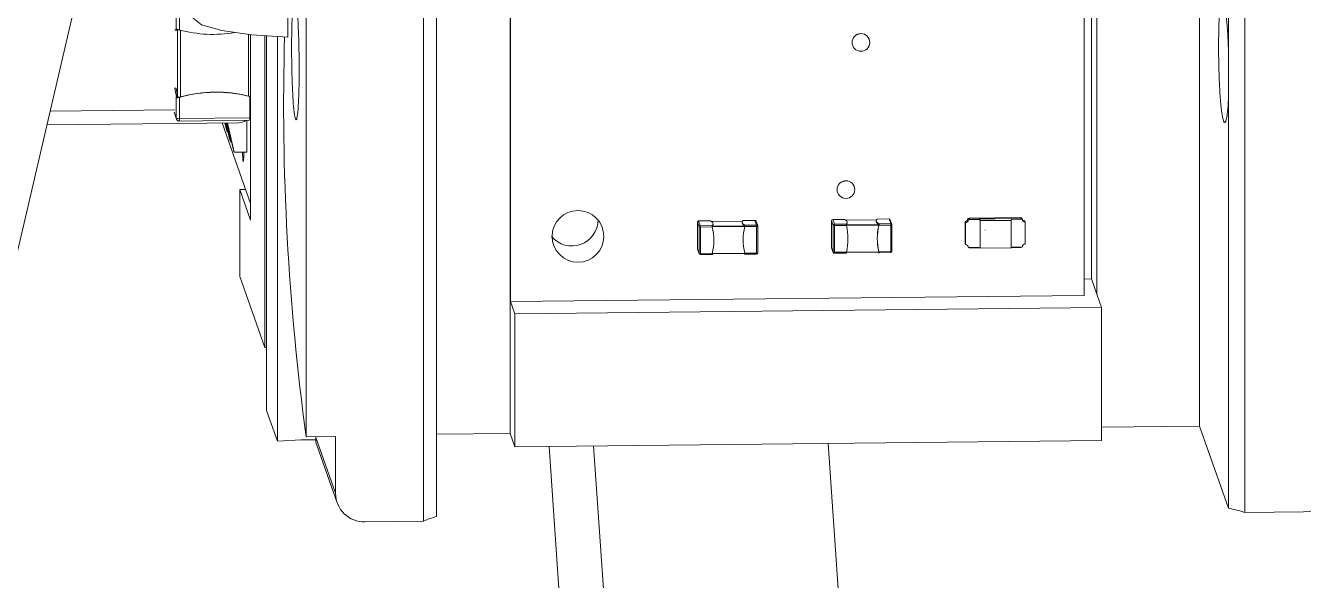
# Model space of a CAD drawing. Header units: millimetres. Extents: x 0 to 1189, y 0 to 841.
# Drawn here: x 467.074 to 471.422, y 439.106 to 440.995 of the extents above; entities that cross this region are included whole.
import ezdxf

# ---------------------------------------------------------------- set-up
doc = ezdxf.new("R2010")
doc.units = ezdxf.units.MM
doc.layers.get('0').update_dxf_attribs({"lineweight": 18})

msp = doc.modelspace()

# ---------------------------------------------------------------- linework, layer by layer
at = {"color": 7, "linetype": 'Continuous', "lineweight": 15}
for p, q in [((468.0284, 444.4241), (468.0284, 439.5945)), ((468.4277, 444.4283), (468.4277, 439.3073)), ((471.2224, 444.458), (471.2224, 439.337)), ((467.9561, 444.1264), (466.855, 439.4089)), ((470.6764, 440.0765), (470.6764, 442.7459)), ((470.701, 442.7452), (470.701, 440.1324)), ((470.7193, 442.7446), (470.7193, 440.0804)), ((468.7231, 440.0592), (468.7231, 442.7121)), ((468.7243, 442.7123), (468.7243, 440.0558)), ((471.0687, 439.6311), (471.0687, 442.7165)), ((471.167, 439.3522), (471.167, 442.7005)), ((468.472, 442.6719), (468.472, 439.3235)), ((467.9665, 441.3497), (467.9665, 440.9558)), ((467.5866, 441.0541), (467.5866, 440.9816)), ((467.5972, 440.98), (467.5972, 441.0525)), ((467.5841, 440.9795), (467.588, 440.9795)), ((467.5904, 440.9812), (467.5904, 440.7542)), ((467.839, 440.3328), (467.839, 440.9642)), ((467.8879, 439.8987), (467.8879, 440.96)), ((467.894, 440.9595), (467.894, 439.6844)), ((467.9309, 440.9573), (467.9309, 439.5797)), ((471.1669, 440.745), (471.1669, 440.9143)), ((467.5866, 440.7523), (467.5866, 440.6799)), ((467.5972, 440.6782), (467.5972, 440.7507)), ((467.8368, 440.7533), (467.839, 440.7527)), ((467.8368, 440.7533), (467.8368, 440.6808)), ((467.1572, 440.704), (467.5812, 440.7085)), ((467.58, 440.6969), (467.5872, 440.6766)), ((467.8368, 440.6808), (467.5972, 440.6782)), ((467.1464, 440.6575), (467.7991, 440.6645)), ((467.5967, 440.67), (467.8363, 440.6725)), ((467.7424, 440.6639), (467.839, 440.3896)), ((467.757, 440.6398), (467.7514, 440.664)), ((467.7594, 440.6329), (467.7522, 440.664)), ((467.7692, 440.6052), (467.7556, 440.664)), ((467.7716, 440.5982), (467.7564, 440.664)), ((467.757, 440.6398), (467.7594, 440.6329)), ((467.7814, 440.5705), (467.7598, 440.6641)), ((467.7839, 440.5636), (467.7606, 440.6641)), ((467.8266, 440.6724), (467.8266, 440.564)), ((467.8362, 440.6725), (467.839, 440.673)), ((467.7628, 440.6329), (467.7594, 440.6329)), ((467.7692, 440.6052), (467.7716, 440.5982)), ((467.775, 440.5983), (467.7716, 440.5982)), ((467.7814, 440.5705), (467.7839, 440.5636)), ((467.8266, 440.564), (467.7839, 440.5636)), ((467.8223, 440.437), (467.8024, 440.4368)), ((467.8024, 440.1413), (467.8024, 440.4368)), ((467.8024, 440.4368), (467.839, 440.3328)), ((469.515, 440.3313), (469.5556, 440.3318)), ((469.515, 440.3313), (469.5151, 440.3313)), ((469.5555, 440.3318), (469.5151, 440.3314)), ((469.5556, 440.3318), (469.5612, 440.3158)), ((469.8163, 440.3306), (469.8163, 440.24)), ((469.8163, 440.3306), (469.8219, 440.3146)), ((469.8163, 440.3306), (469.8163, 440.24)), ((469.8163, 440.3306), (469.8163, 440.3306)), ((469.8606, 440.3351), (469.8202, 440.3346)), ((469.8608, 440.335), (469.8203, 440.3346)), ((469.8203, 440.3346), (469.8259, 440.3186)), ((469.9697, 440.3342), (469.8638, 440.3331)), ((469.9714, 440.3362), (470.0119, 440.3366)), ((469.9714, 440.3362), (469.9715, 440.3362)), ((470.0119, 440.3367), (469.9715, 440.3362)), ((470.0119, 440.3366), (470.0175, 440.3207)), ((470.0213, 440.3181), (470.0157, 440.334)), ((470.2804, 440.3382), (470.2818, 440.334)), ((470.2844, 440.3382), (470.2804, 440.3382)), ((470.2818, 440.334), (470.319, 440.3344)), ((470.2843, 440.3379), (470.2845, 440.3399)), ((470.2845, 440.3399), (470.4602, 440.3417)), ((470.2857, 440.3364), (470.2845, 440.3399)), ((470.2855, 440.3344), (470.2857, 440.3364)), ((470.2857, 440.3364), (470.4614, 440.3383)), ((470.4284, 440.3379), (470.3186, 440.3367)), ((470.3186, 440.3367), (470.3186, 440.3348)), ((470.3223, 440.3309), (470.3186, 440.3367)), ((470.3223, 440.3309), (470.4272, 440.332)), ((470.3223, 440.2372), (470.3223, 440.3309)), ((470.4284, 440.3379), (470.4272, 440.332)), ((470.4272, 440.332), (470.4272, 440.2383)), ((470.4283, 440.3356), (470.4655, 440.336)), ((470.4284, 440.3359), (470.4284, 440.3379)), ((470.4615, 440.3363), (470.4284, 440.3359)), ((470.4614, 440.3383), (470.4602, 440.3417)), ((470.464, 440.3401), (470.4607, 440.3401)), ((470.4655, 440.336), (470.464, 440.3401)), ((469.3599, 440.3258), (469.3599, 440.2352)), ((469.3599, 440.3258), (469.3599, 440.3257)), ((469.3599, 440.3257), (469.3656, 440.3098)), ((469.3599, 440.3257), (469.3599, 440.2351)), ((469.4043, 440.3302), (469.3639, 440.3298)), ((469.4045, 440.3302), (469.3639, 440.3297)), ((469.3639, 440.3297), (469.3695, 440.3138)), ((469.3656, 440.3098), (469.3656, 440.2192)), ((469.4101, 440.3142), (469.3695, 440.3138)), ((469.3698, 440.3091), (469.4104, 440.3096)), ((469.3698, 440.3091), (469.3698, 440.2185)), ((469.5134, 440.3294), (469.4075, 440.3282)), ((469.5206, 440.3134), (469.4101, 440.3122)), ((469.5208, 440.3111), (469.4102, 440.3099)), ((469.413, 440.3181), (469.413, 440.3201)), ((469.5121, 440.3254), (469.5121, 440.3235)), ((469.5612, 440.3158), (469.5206, 440.3154)), ((469.5209, 440.3108), (469.5614, 440.3112)), ((469.5212, 440.3131), (469.5211, 440.3126)), ((469.565, 440.3132), (469.5593, 440.3292)), ((469.5614, 440.3112), (469.5614, 440.2206)), ((469.5652, 440.2213), (469.5652, 440.3119)), ((469.5652, 440.3119), (469.5652, 440.3119)), ((469.8219, 440.3146), (469.8219, 440.224)), ((469.8665, 440.3191), (469.8259, 440.3186)), ((469.8261, 440.314), (469.8667, 440.3144)), ((469.8261, 440.314), (469.8261, 440.2234)), ((469.977, 440.3183), (469.8665, 440.3171)), ((469.9771, 440.316), (469.8666, 440.3148)), ((469.8694, 440.323), (469.8694, 440.325)), ((469.9684, 440.3303), (469.9684, 440.3283)), ((470.0175, 440.3207), (469.977, 440.3202)), ((469.9772, 440.3156), (470.0178, 440.316)), ((469.9776, 440.3179), (469.9774, 440.3174)), ((470.0178, 440.316), (470.0178, 440.2254)), ((470.0215, 440.3167), (470.0215, 440.3168)), ((470.0215, 440.2261), (470.0215, 440.3167)), ((470.2719, 440.3241), (470.2704, 440.3282)), ((470.2704, 440.3282), (470.2704, 440.2534)), ((470.2719, 440.2492), (470.2719, 440.3241)), ((470.3395, 440.2999), (470.3392, 440.2985)), ((470.3396, 440.2999), (470.3397, 440.2996)), ((470.474, 440.3304), (470.4755, 440.3262)), ((470.4755, 440.3262), (470.4755, 440.2514)), ((470.2704, 440.2534), (470.2719, 440.2492)), ((470.2804, 440.2437), (470.2803, 440.2447)), ((470.2818, 440.2395), (470.2804, 440.2437)), ((469.3599, 440.2351), (469.3599, 440.2352)), ((469.3656, 440.2192), (469.3599, 440.2351)), ((469.3602, 440.2339), (469.3658, 440.2179)), ((469.3696, 440.2152), (469.41, 440.2157)), ((469.4104, 440.219), (469.3698, 440.2185)), ((469.41, 440.2177), (469.5207, 440.2188)), ((469.4101, 440.2157), (469.4117, 440.2177)), ((469.5177, 440.2188), (469.5206, 440.2169)), ((469.5208, 440.2168), (469.5612, 440.2173)), ((469.5614, 440.2206), (469.5209, 440.2201)), ((469.5211, 440.2192), (469.5212, 440.2185)), ((469.8219, 440.224), (469.8163, 440.24)), ((469.8163, 440.24), (469.8163, 440.24)), ((469.8165, 440.2387), (469.8221, 440.2228)), ((469.8259, 440.2201), (469.8663, 440.2205)), ((469.8667, 440.2238), (469.8261, 440.2234)), ((469.8664, 440.2225), (469.9771, 440.2237)), ((469.8665, 440.2206), (469.8681, 440.2225)), ((469.974, 440.2237), (469.977, 440.2218)), ((470.0178, 440.2254), (469.9772, 440.225)), ((469.9772, 440.2217), (470.0176, 440.2221)), ((469.9774, 440.2241), (469.9776, 440.2234)), ((470.319, 440.2399), (470.2818, 440.2395)), ((470.2857, 440.2379), (470.2851, 440.2395)), ((470.2857, 440.2379), (470.2856, 440.2395)), ((470.3186, 440.2383), (470.2857, 440.2379)), ((470.3186, 440.2399), (470.3186, 440.2383)), ((470.3223, 440.2372), (470.3186, 440.2383)), ((470.4272, 440.2383), (470.3223, 440.2372)), ((470.4272, 440.2383), (470.4284, 440.2394)), ((470.4655, 440.2414), (470.4283, 440.241)), ((470.4284, 440.2394), (470.4284, 440.241)), ((470.4614, 440.2398), (470.4284, 440.2394)), ((467.8024, 440.1413), (467.8879, 439.8987)), ((470.701, 440.1324), (470.6764, 440.1322)), ((470.701, 440.1324), (470.7193, 440.0804)), ((468.7243, 440.0558), (470.6764, 440.0765)), ((470.7352, 440.0354), (470.7193, 440.0804)), ((468.7243, 440.0558), (468.7231, 440.0592)), ((468.7231, 440.0592), (468.7231, 439.6062)), ((468.7389, 440.0142), (468.7231, 440.0592)), ((470.7352, 440.0354), (468.7389, 440.0142)), ((470.7352, 439.5824), (470.7352, 440.0354)), ((468.7389, 440.0142), (468.7389, 439.5612)), ((467.894, 439.8988), (467.8879, 439.8987)), ((467.894, 439.6844), (467.9309, 439.5797)), ((468.0284, 439.5945), (468.1282, 439.5956)), ((468.0611, 439.5949), (468.0611, 439.5876)), ((468.0613, 439.5926), (468.1282, 439.4026)), ((468.1282, 439.5956), (468.1282, 439.4026)), ((468.472, 439.6035), (468.7231, 439.6062)), ((468.7389, 439.5612), (468.7231, 439.6062)), ((470.7352, 439.6276), (471.0687, 439.6311)), ((471.0687, 439.6311), (471.167, 439.3522)), ((468.0648, 439.5661), (468.1337, 439.3704)), ((468.7389, 439.5612), (470.7352, 439.5824)), ((468.9429, 438.2942), (468.8549, 439.5624)), ((469.0062, 439.564), (469.0942, 438.2958)), ((469.8047, 439.5725), (469.8927, 438.3043)), ((471.422, 439.3392), (471.2224, 439.337)), ((468.4277, 439.3073), (468.228, 439.3052))]:
    msp.add_line(p, q, dxfattribs=at)
at = {"color": 8, "linetype": 'Continuous', "lineweight": 15}
for p, q in [((467.601, 440.7525), (467.601, 440.979)), ((467.8325, 440.755), (467.8325, 440.9649)), ((467.5866, 440.6799), (467.5795, 440.7002)), ((469.5556, 440.3318), (469.5555, 440.3318)), ((469.8202, 440.3346), (469.8203, 440.3346)), ((469.9697, 440.3342), (469.8639, 440.3331)), ((470.0119, 440.3366), (470.0119, 440.3367)), ((469.3639, 440.3298), (469.3639, 440.3297)), ((469.5134, 440.3293), (469.4075, 440.3282)), ((469.4104, 440.2193), (469.5208, 440.2205)), ((469.8668, 440.2242), (469.9771, 440.2253)), ((468.0613, 439.5949), (468.0613, 439.5926))]:
    msp.add_line(p, q, dxfattribs=at)
at = {"color": 7, "linetype": 'Continuous', "lineweight": 15}
for points in [[(467.9665, 440.9558), (467.8436, 440.9638), (467.742, 440.9782), (467.6728, 440.9976), (467.6434, 441.0198), (467.6427, 441.024)], [(467.5866, 440.9816), (467.5848, 440.9797), (467.583, 440.9798), (467.5812, 440.982)], [(467.5904, 440.9812), (467.5886, 440.9796), (467.588, 440.9795)], [(469.9006, 440.9632), (469.9079, 440.9653), (469.9116, 440.9671)], [(467.5874, 440.676), (467.5874, 440.6761), (467.5872, 440.6766)], [(469.8499, 440.4624), (469.8572, 440.4645), (469.8609, 440.4663)], [(469.5206, 440.3154), (469.5176, 440.3173), (469.5152, 440.3193), (469.5135, 440.3213), (469.5125, 440.3233), (469.5121, 440.3253), (469.5124, 440.3273), (469.5134, 440.3293), (469.515, 440.3313)], [(469.8608, 440.335), (469.8639, 440.3331), (469.8662, 440.3311), (469.868, 440.3291), (469.869, 440.3271), (469.8694, 440.3251), (469.8691, 440.3231), (469.8681, 440.3211), (469.8665, 440.3191)], [(469.977, 440.3202), (469.9739, 440.3222), (469.9716, 440.3242), (469.9699, 440.3261), (469.9688, 440.3281), (469.9684, 440.3302), (469.9687, 440.3322), (469.9697, 440.3342), (469.9714, 440.3362)], [(469.4045, 440.3302), (469.4075, 440.3282), (469.4099, 440.3262), (469.4116, 440.3243), (469.4127, 440.3222), (469.413, 440.3202), (469.4127, 440.3182), (469.4118, 440.3162), (469.4101, 440.3142)], [(469.5652, 440.3119), (469.5651, 440.3127), (469.565, 440.3132)], [(470.0215, 440.3168), (470.0215, 440.3175), (470.0213, 440.3181)], [(469.3602, 440.2339), (469.36, 440.2344), (469.3599, 440.2351)], [(469.3656, 440.2192), (469.3656, 440.2184), (469.3658, 440.2179)], [(469.5207, 440.2189), (469.5208, 440.2189), (469.521, 440.2191), (469.5211, 440.2192)], [(469.8165, 440.2387), (469.8164, 440.2392), (469.8163, 440.24)], [(469.8219, 440.224), (469.822, 440.2233), (469.8221, 440.2228)], [(469.9771, 440.2237), (469.9772, 440.2237), (469.9774, 440.224), (469.9774, 440.2241)], [(467.9309, 439.5797), (468.0119, 439.5846), (468.0611, 439.5849)]]:
    msp.add_lwpolyline(points, dxfattribs=at)
at = {"color": 8, "linetype": 'Continuous', "lineweight": 15}
for points in [[(467.5872, 440.6766), (467.5868, 440.6779), (467.5866, 440.6799)], [(467.839, 440.6808), (467.8387, 440.6808), (467.8368, 440.6808)]]:
    msp.add_lwpolyline(points, dxfattribs=at)
at = {"color": 7, "linetype": 'Continuous', "lineweight": 15}
for centre, radius in [((469.9162, 440.9376), 0.0301), ((469.8654, 440.4368), 0.0301), ((468.9533, 440.2774), 0.0879)]:
    msp.add_circle(centre, radius, dxfattribs=at)
for centre, radius, start, end in [((467.7123, 441.4165), 0.4514, 255.2342, 279.2423), ((476.3599, 440.7272), 8.4081, 178.43913, 187.742), ((467.2953, 440.7161), 0.2936, 7.0805, 13.1426), ((467.3111, 440.7185), 0.2816, 7.2727, 13.2263), ((467.7216, 440.3157), 0.4525, 75.2599, 105.9603), ((467.7214, 440.3165), 0.4523, 75.7748, 105.4404), ((467.5947, 440.6971), 0.0191, 244.9218, 277.5471), ((467.7987, 440.7051), 0.0406, 270.5756, 306.29), ((468.0211, 440.5589), 0.209, 178.6494, 187.7616), ((467.7238, 440.5522), 0.0927, 346.5859, 7.2357), ((468.9323, 440.3339), 0.0893, 219.8168, 359.5517), ((469.5556, 440.3278), 0.00398, 44.726, 90.6095), ((469.8203, 440.3306), 0.004, 90.6844, 180.5973), ((469.8203, 440.3306), 0.00401, 90.1956, 179.6331), ((470.0119, 440.3327), 0.004, 0.5904, 90.5205), ((470.2703, 440.3383), 0.0101, 270.4338, 359.412), ((470.2718, 440.3341), 0.01, 270.2972, 359.5486), ((470.4729, 440.3383), 0.0115, 180.03, 189.842), ((470.4753, 440.336), 0.0098, 180.3647, 271.038), ((470.4739, 440.3403), 0.00993, 212.9442, 270.7098), ((469.3639, 440.3258), 0.00399, 90.5461, 180.7788), ((469.3639, 440.3257), 0.00401, 90.214, 179.6575), ((469.3696, 440.3098), 0.00403, 90.5371, 179.2916), ((469.3688, 440.3167), 0.00764, 244.9145, 277.4963), ((469.3414, 440.31), 0.0284, 358.3247, 7.7086), ((469.4045, 440.3187), 0.00852, 310.9794, 356.4474), ((469.2214, 440.2643), 0.1943, 346.5196, 13.4804), ((469.525, 440.3258), 0.0131, 190.1569, 250.5958), ((469.7098, 440.2658), 0.1944, 166.5262, 193.4738), ((469.71, 440.2655), 0.1945, 166.5287, 193.4713), ((469.5333, 440.312), 0.0281, 358.2769, 7.7564), ((469.8259, 440.3146), 0.00401, 90.171, 179.6577), ((469.8251, 440.3217), 0.00773, 245.2632, 277.4625), ((469.7976, 440.3148), 0.0286, 358.3792, 7.6696), ((469.8608, 440.3235), 0.00856, 311.1033, 356.4153), ((469.6776, 440.2691), 0.1944, 346.5277, 13.4723), ((469.9814, 440.3307), 0.0132, 190.5042, 250.2486), ((470.1663, 440.2706), 0.1945, 166.5312, 193.4688), ((470.1664, 440.2703), 0.1945, 166.5312, 193.4688), ((469.9897, 440.3169), 0.0281, 358.2968, 7.752), ((470.272, 440.2394), 0.00979, 0.2878, 91.1149), ((470.4756, 440.2413), 0.0101, 90.4412, 179.4047), ((469.3696, 440.2192), 0.00401, 180.7804, 270.3304), ((469.3688, 440.2261), 0.00767, 245.1286, 277.5971), ((469.5612, 440.2213), 0.004, 270.773, 0.5519), ((469.8259, 440.2241), 0.004, 180.5475, 270.5633), ((469.8251, 440.231), 0.00765, 245.0898, 277.636), ((470.0175, 440.2261), 0.004, 270.7538, 0.5279), ((470.4733, 440.2398), 0.0119, 172.1009, 179.9075), ((471.4215, 439.4395), 0.1004, 270.3289, 359.5135), ((468.2262, 439.4031), 0.0979, 180.2945, 271.0976), ((471.0915, 438.9674), 0.3921, 70.4994, 78.9059), ((468.5238, 439.1131), 0.2167, 103.8245, 116.3418)]:
    msp.add_arc(centre, radius, start, end, dxfattribs=at)
at = {"color": 8, "linetype": 'Continuous', "lineweight": 15}
for centre, radius, start, end in [((467.8086, 440.6783), 0.0283, 348.097, 4.9354), ((467.569, 440.6758), 0.0283, 348.0757, 4.9055), ((469.5556, 440.3278), 0.00393, 19.631, 91.007), ((470.012, 440.3327), 0.00394, 19.6647, 90.9732), ((469.5612, 440.3119), 0.00395, 19.8487, 90.7892), ((469.5623, 440.3168), 0.00567, 260.7644, 300.1013), ((470.0176, 440.3168), 0.00391, 19.4019, 91.2361), ((470.0187, 440.3216), 0.00568, 260.8059, 300.0597), ((469.3585, 440.2176), 0.0113, 348.0532, 4.9482), ((469.55, 440.2196), 0.0115, 348.2627, 4.8413), ((469.5624, 440.226), 0.00552, 260.21, 300.6557), ((469.8146, 440.2224), 0.0116, 348.2566, 4.7447), ((470.0066, 440.2245), 0.0112, 348.0086, 4.9675), ((470.0187, 440.231), 0.00565, 260.8641, 300.3533)]:
    msp.add_arc(centre, radius, start, end, dxfattribs=at)
at = {"color": 7, "linetype": 'Continuous', "lineweight": 15}
for centre, major_axis, ratio, start_param, end_param in [((467.7091, 440.35), (0.272, 0.3887), 0.820781, 0.98474, 0.993252), ((468.1611, 439.5937), (0.0991, 0.0169), 0.801076, 2.944277, 3.277783)]:
    msp.add_ellipse(centre, major_axis=major_axis, ratio=ratio, start_param=start_param, end_param=end_param, dxfattribs=at)
for points, knots in [([(468.0046, 440.8479), (468.0044, 440.8715), (468.0042, 440.9189), (468.0019, 440.987), (467.9987, 441.0433), (467.9946, 441.0818), (467.9902, 441.0979), (467.986, 441.09), (467.9825, 441.0589), (467.9799, 441.0081), (467.9787, 440.9433), (467.979, 440.8719), (467.9807, 440.8019), (467.9837, 440.7412), (467.9876, 440.6966), (467.9919, 440.6731), (467.9962, 440.6735), (468, 440.6976), (468.0029, 440.7429), (468.0044, 440.7963), (468.0045, 440.8335), (468.0046, 440.8479)], [0, 0, 0, 0, 0.0453524, 0.0907019, 0.136052, 0.1814008, 0.2267483, 0.2721005, 0.317448, 0.3627976, 0.4081436, 0.4534973, 0.4988425, 0.5441938, 0.5895408, 0.6348884, 0.6802397, 0.725586, 0.7709354, 0.8162859, 0.8446681, 0.8446681, 0.8446681, 0.8446681]), ([(471.1669, 440.745), (471.1667, 440.7417), (471.1656, 440.7195), (471.1621, 440.6833), (471.1559, 440.6601), (471.1487, 440.6692), (471.1423, 440.7086), (471.1376, 440.7658), (471.1346, 440.8306), (471.1332, 440.8977), (471.1334, 440.9603), (471.1347, 441.0122), (471.1372, 441.0536), (471.1412, 441.0855), (471.1473, 441.0962), (471.1549, 441.0694), (471.1615, 441.0112), (471.1653, 440.9524), (471.1666, 440.9219), (471.1669, 440.9143)], [0, 0, 0, 0, 0.0072117, 0.0476787, 0.1071663, 0.1684904, 0.2221957, 0.2637821, 0.2980532, 0.332497, 0.3627696, 0.3915838, 0.4219514, 0.4564141, 0.5077189, 0.5727309, 0.6384332, 0.6766572, 0.6894413, 0.6894413, 0.6894413, 0.6894413]), ([(467.5899, 440.9824), (467.5892, 440.9823), (467.5876, 440.9821), (467.5868, 440.9818), (467.5867, 440.9816), (467.5866, 440.9816)], [0, 0, 0, 0, 0.001515146, 0.003031501, 0.00343709, 0.00343709, 0.00343709, 0.00343709]), ([(467.5972, 440.98), (467.5961, 440.9803), (467.5937, 440.9809), (467.5913, 440.9818), (467.5902, 440.9823), (467.59, 440.9824)], [0, 0, 0, 0, 0.003409705, 0.006820965, 0.007586706, 0.007586706, 0.007586706, 0.007586706]), ([(467.5899, 440.7492), (467.5892, 440.7496), (467.5876, 440.7504), (467.5868, 440.7516), (467.5867, 440.7522), (467.5866, 440.7523)], [0, 0, 0, 0, 0.002100085, 0.004196681, 0.004756981, 0.004756981, 0.004756981, 0.004756981]), ([(467.5972, 440.7507), (467.5961, 440.7504), (467.5937, 440.7498), (467.5913, 440.7493), (467.5902, 440.7492), (467.59, 440.7491)], [0, 0, 0, 0, 0.003310484, 0.006621043, 0.007362171, 0.007362171, 0.007362171, 0.007362171]), ([(467.5937, 440.751), (467.5929, 440.7514), (467.5914, 440.7522), (467.5905, 440.7534), (467.5904, 440.754), (467.5904, 440.7542)], [0, 0, 0, 0, 0.002084337, 0.004167568, 0.00477358, 0.00477358, 0.00477358, 0.00477358]), ([(467.601, 440.7525), (467.5998, 440.7522), (467.5975, 440.7516), (467.5951, 440.7512), (467.594, 440.7511), (467.5937, 440.751)], [0, 0, 0, 0, 0.003288817, 0.006578964, 0.007398812, 0.007398812, 0.007398812, 0.007398812]), ([(467.8394, 440.7536), (467.8386, 440.7537), (467.8369, 440.754), (467.8343, 440.7545), (467.8329, 440.7549), (467.8325, 440.755)], [0, 0, 0, 0, 0.003068177, 0.006127741, 0.007013169, 0.007013169, 0.007013169, 0.007013169]), ([(467.5876, 440.6761), (467.5877, 440.6756), (467.5883, 440.6739), (467.5905, 440.6718), (467.5935, 440.6702), (467.5957, 440.67), (467.5966, 440.67)], [0, 0, 0, 0, 0.00143172, 0.00525013, 0.00880174, 0.0116273, 0.0116273, 0.0116273, 0.0116273]), ([(469.8606, 440.335), (469.8607, 440.335), (469.8607, 440.3351), (469.8608, 440.335), (469.8608, 440.335)], [0, 0, 0, 0, 0.0001031873, 0.0002200379, 0.0002200379, 0.0002200379, 0.0002200379]), ([(469.4043, 440.3302), (469.4043, 440.3302), (469.4044, 440.3302), (469.4045, 440.3302), (469.4045, 440.3302)], [0, 0, 0, 0, 0.000103651, 0.0002198449, 0.0002198449, 0.0002198449, 0.0002198449]), ([(469.4096, 440.3126), (469.4097, 440.3129), (469.4098, 440.3136), (469.41, 440.3141), (469.4101, 440.3142), (469.4101, 440.3142)], [0, 0, 0, 0, 0.000754713, 0.001510955, 0.001716022, 0.001716022, 0.001716022, 0.001716022]), ([(469.4096, 440.3125), (469.4097, 440.3121), (469.4099, 440.3113), (469.4102, 440.3103), (469.4103, 440.3097), (469.4104, 440.3096)], [0, 0, 0, 0, 0.001343104, 0.002682504, 0.003050417, 0.003050417, 0.003050417, 0.003050417]), ([(469.5215, 440.3138), (469.5214, 440.3141), (469.5211, 440.3148), (469.5208, 440.3153), (469.5207, 440.3154), (469.5206, 440.3154)], [0, 0, 0, 0, 0.000812781, 0.00162767, 0.001846832, 0.001846832, 0.001846832, 0.001846832]), ([(469.5211, 440.3126), (469.521, 440.3128), (469.5209, 440.3131), (469.5207, 440.3133), (469.5206, 440.3134), (469.5206, 440.3134)], [0, 0, 0, 0, 0.0004123461, 0.0008219408, 0.0009430254, 0.0009430254, 0.0009430254, 0.0009430254]), ([(469.5208, 440.3111), (469.5208, 440.3113), (469.5209, 440.3118), (469.521, 440.3123), (469.521, 440.3125), (469.5211, 440.3126)], [0, 0, 0, 0, 0.000675158, 0.001342584, 0.00152101, 0.00152101, 0.00152101, 0.00152101]), ([(469.5209, 440.3108), (469.521, 440.3112), (469.5212, 440.3121), (469.5214, 440.3131), (469.5215, 440.3136), (469.5215, 440.3137)], [0, 0, 0, 0, 0.001344557, 0.002702995, 0.003019416, 0.003019416, 0.003019416, 0.003019416]), ([(469.8659, 440.3174), (469.866, 440.3178), (469.8662, 440.3185), (469.8663, 440.3189), (469.8664, 440.319), (469.8665, 440.3191)], [0, 0, 0, 0, 0.000751605, 0.001508718, 0.001714154, 0.001714154, 0.001714154, 0.001714154]), ([(469.866, 440.3174), (469.8661, 440.317), (469.8663, 440.3162), (469.8665, 440.3151), (469.8667, 440.3146), (469.8667, 440.3144)], [0, 0, 0, 0, 0.001330547, 0.002670248, 0.003038892, 0.003038892, 0.003038892, 0.003038892]), ([(469.9778, 440.3186), (469.9777, 440.319), (469.9775, 440.3197), (469.9772, 440.3201), (469.977, 440.3202), (469.977, 440.3202)], [0, 0, 0, 0, 0.000813296, 0.001625251, 0.001847698, 0.001847698, 0.001847698, 0.001847698]), ([(469.9774, 440.3174), (469.9773, 440.3176), (469.9772, 440.318), (469.9771, 440.3182), (469.977, 440.3183), (469.977, 440.3183)], [0, 0, 0, 0, 0.0004111418, 0.0008199595, 0.0009445833, 0.0009445833, 0.0009445833, 0.0009445833]), ([(469.9771, 440.316), (469.9771, 440.3162), (469.9773, 440.3166), (469.9774, 440.3171), (469.9774, 440.3174), (469.9774, 440.3174)], [0, 0, 0, 0, 0.000665864, 0.001342954, 0.001521291, 0.001521291, 0.001521291, 0.001521291]), ([(469.9772, 440.3156), (469.9773, 440.3161), (469.9775, 440.317), (469.9777, 440.318), (469.9778, 440.3185), (469.9778, 440.3186)], [0, 0, 0, 0, 0.001343783, 0.002700862, 0.003020083, 0.003020083, 0.003020083, 0.003020083]), ([(469.4104, 440.219), (469.4102, 440.2185), (469.41, 440.2176), (469.4098, 440.2168), (469.4096, 440.2165), (469.4096, 440.2164)], [0, 0, 0, 0, 0.001196558, 0.002389039, 0.002672472, 0.002672472, 0.002672472, 0.002672472]), ([(469.4096, 440.2164), (469.4097, 440.2161), (469.4098, 440.2157), (469.41, 440.2156), (469.4101, 440.2157), (469.4101, 440.2157)], [0, 0, 0, 0, 0.00043041, 0.0008619351, 0.0009789172, 0.0009789172, 0.0009789172, 0.0009789172]), ([(469.5206, 440.2169), (469.5208, 440.2169), (469.521, 440.2168), (469.5213, 440.2172), (469.5215, 440.2175), (469.5215, 440.2176)], [0, 0, 0, 0, 0.000544253, 0.001087329, 0.001218747, 0.001218747, 0.001218747, 0.001218747]), ([(469.5211, 440.2192), (469.521, 440.2194), (469.5209, 440.2197), (469.5208, 440.2201), (469.5208, 440.2204), (469.5208, 440.2205)], [0, 0, 0, 0, 0.000572141, 0.001146315, 0.001322861, 0.001322861, 0.001322861, 0.001322861]), ([(469.5215, 440.2176), (469.5214, 440.2179), (469.5213, 440.2185), (469.521, 440.2195), (469.5209, 440.22), (469.5209, 440.2201)], [0, 0, 0, 0, 0.001160149, 0.002308839, 0.002623234, 0.002623234, 0.002623234, 0.002623234]), ([(469.8659, 440.2212), (469.866, 440.221), (469.8661, 440.2206), (469.8663, 440.2205), (469.8664, 440.2206), (469.8665, 440.2206)], [0, 0, 0, 0, 0.0004327647, 0.0008633162, 0.0009804869, 0.0009804869, 0.0009804869, 0.0009804869]), ([(469.8667, 440.2238), (469.8666, 440.2234), (469.8664, 440.2225), (469.8661, 440.2217), (469.866, 440.2213), (469.866, 440.2213)], [0, 0, 0, 0, 0.00119792, 0.002393653, 0.002683478, 0.002683478, 0.002683478, 0.002683478]), ([(469.977, 440.2218), (469.9771, 440.2217), (469.9774, 440.2217), (469.9777, 440.222), (469.9778, 440.2223), (469.9778, 440.2224)], [0, 0, 0, 0, 0.000540826, 0.001082842, 0.0012092, 0.0012092, 0.0012092, 0.0012092]), ([(469.9774, 440.2241), (469.9774, 440.2242), (469.9773, 440.2245), (469.9772, 440.225), (469.9771, 440.2253), (469.9771, 440.2253)], [0, 0, 0, 0, 0.000582519, 0.001155547, 0.001322913, 0.001322913, 0.001322913, 0.001322913]), ([(469.9778, 440.2224), (469.9778, 440.2227), (469.9776, 440.2234), (469.9774, 440.2243), (469.9772, 440.2249), (469.9772, 440.225)], [0, 0, 0, 0, 0.001152553, 0.002310948, 0.002623912, 0.002623912, 0.002623912, 0.002623912])]:
    msp.add_open_spline(points, degree=3, knots=knots, dxfattribs=at)

doc.saveas('drawing.dxf')
